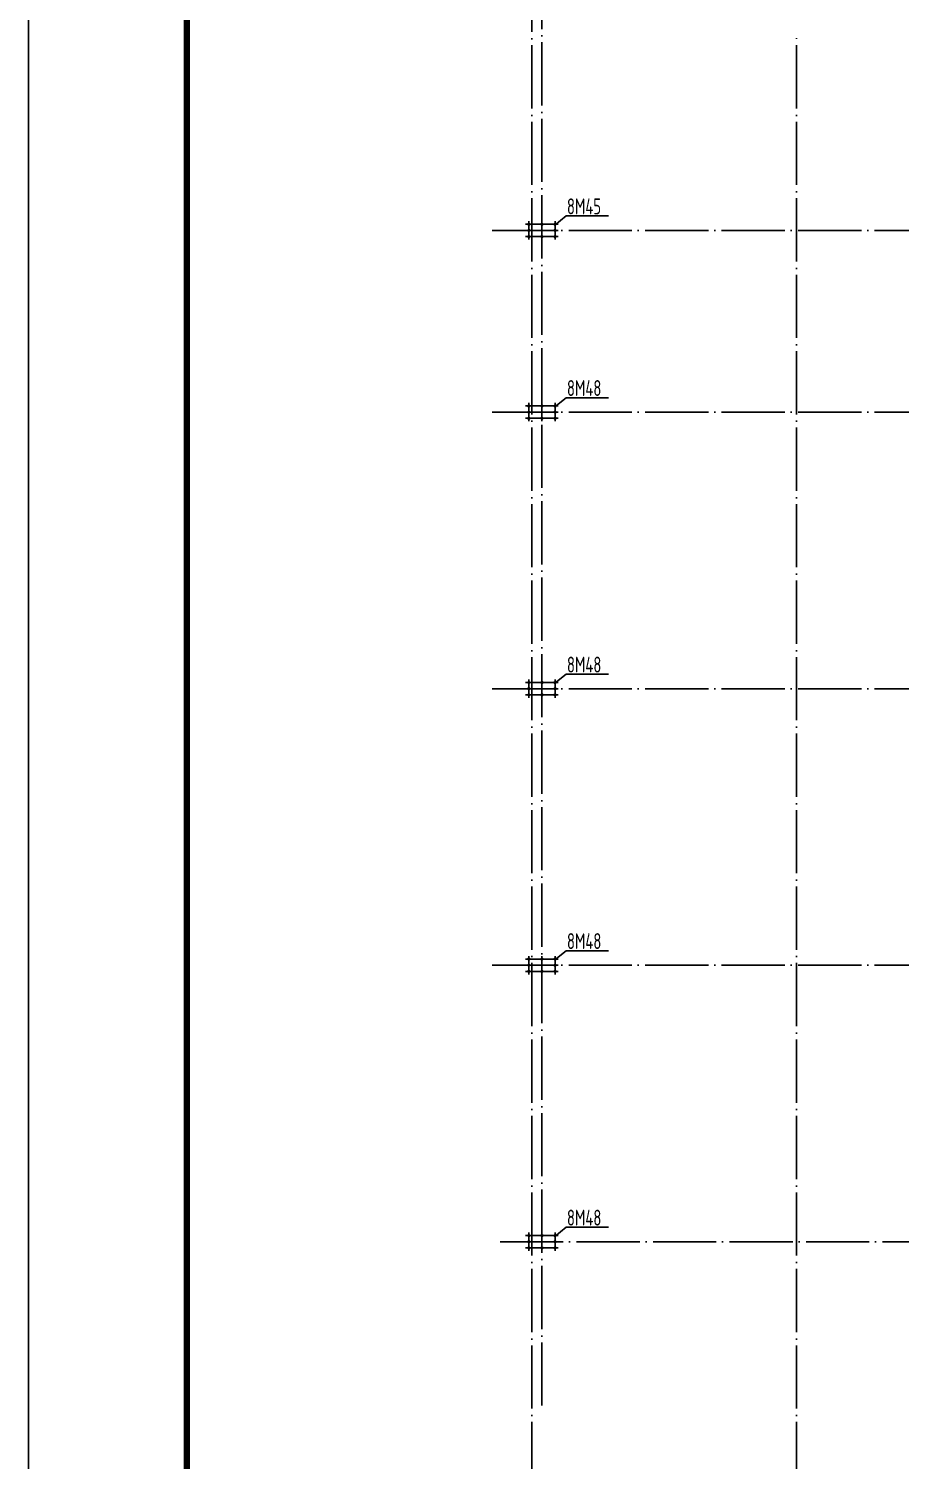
# Model space of a CAD drawing. Extents: x 69728788 to 150676229, y 15322671 to 43663798.
# Drawn here: x 75107584 to 75135164, y 20575995 to 20621299 of the extents above; entities that cross this region are included whole.
import ezdxf

# ---------------------------------------------------------------- set-up
doc = ezdxf.new("R2010")
doc.units = 0
doc.header["$LTSCALE"] = 1000
doc.header["$MEASUREMENT"] = 0
doc.linetypes.add('DOTE', pattern=[2.42, 2, -0.2, 0.02, -0.2])
for name, color, linetype in [('10', 7, 'CONTINUOUS'), ('DOTE', 251, 'DOTE'), ('PUB_TITLE', 4, 'CONTINUOUS'), ('WALL', 4, 'CONTINUOUS'), ('底线', 250, 'CONTINUOUS')]:
    doc.layers.add(name, color=color, linetype=linetype)
doc.styles.add('TSSD_Rein', font='atssdeng.shx', dxfattribs={"width": 0.7, "bigfont": 'atssdchn.shx'})

msp = doc.modelspace()

# ---------------------------------------------------------------- linework, layer by layer
at = {"layer": '10'}
for p, q in [((75123308.1, 20615108.5), (75123404.1, 20615108.5)), ((75123308.1, 20615108.5), (75123404.1, 20615108.5)), ((75123308.1, 20615108.5), (75123404.1, 20615108.5)), ((75123308.1, 20615108.5), (75123404.1, 20615108.5)), ((75123410.5, 20615203.6), (75123410.5, 20615013.4)), ((75123410.5, 20615203.6), (75123410.5, 20615013.4)), ((75123410.5, 20615203.6), (75123410.5, 20615013.4)), ((75123410.5, 20615203.6), (75123410.5, 20615013.4)), ((75123415.5, 20615108.5), (75123511.5, 20615108.5)), ((75123723.1, 20615108.5), (75123819.1, 20615108.5)), ((75123723.1, 20615108.5), (75123819.1, 20615108.5)), ((75123723.1, 20615108.5), (75123819.1, 20615108.5)), ((75123723.1, 20615108.5), (75123819.1, 20615108.5)), ((75123825.5, 20615203.6), (75123825.5, 20615013.4)), ((75123825.5, 20615203.6), (75123825.5, 20615013.4)), ((75123825.5, 20615203.6), (75123825.5, 20615013.4)), ((75123825.5, 20615203.6), (75123825.5, 20615013.4)), ((75123830.5, 20615108.5), (75123926.5, 20615108.5)), ((75124138.1, 20615108.5), (75124234.1, 20615108.5)), ((75124138.1, 20615108.5), (75124234.1, 20615108.5)), ((75124138.1, 20615108.5), (75124234.1, 20615108.5)), ((75124138.1, 20615108.5), (75124234.1, 20615108.5)), ((75124240.5, 20615203.6), (75124240.5, 20615013.4)), ((75124240.5, 20615203.6), (75124240.5, 20615013.4)), ((75124240.5, 20615203.6), (75124240.5, 20615013.4)), ((75124240.5, 20615203.6), (75124240.5, 20615013.4)), ((75124245.5, 20615108.5), (75124341.5, 20615108.5)), ((75123308.1, 20614913.5), (75123404.1, 20614913.5)), ((75123308.1, 20614913.5), (75123404.1, 20614913.5)), ((75123308.1, 20614913.5), (75123404.1, 20614913.5)), ((75123308.1, 20614913.5), (75123404.1, 20614913.5)), ((75123308.1, 20614718.5), (75123404.1, 20614718.5)), ((75123308.1, 20614718.5), (75123404.1, 20614718.5)), ((75123308.1, 20614718.5), (75123404.1, 20614718.5)), ((75123308.1, 20614718.5), (75123404.1, 20614718.5)), ((75123410.5, 20615008.6), (75123410.5, 20614818.4)), ((75123410.5, 20615008.6), (75123410.5, 20614818.4)), ((75123410.5, 20615008.6), (75123410.5, 20614818.4)), ((75123410.5, 20615008.6), (75123410.5, 20614818.4)), ((75123410.5, 20614813.6), (75123410.5, 20614623.4)), ((75123410.5, 20614813.6), (75123410.5, 20614623.4)), ((75123410.5, 20614813.6), (75123410.5, 20614623.4)), ((75123410.5, 20614813.6), (75123410.5, 20614623.4)), ((75123415.5, 20614913.5), (75123511.5, 20614913.5)), ((75123415.5, 20614718.5), (75123511.5, 20614718.5)), ((75123723.1, 20614718.5), (75123819.1, 20614718.5)), ((75123723.1, 20614718.5), (75123819.1, 20614718.5)), ((75123723.1, 20614718.5), (75123819.1, 20614718.5)), ((75123723.1, 20614718.5), (75123819.1, 20614718.5)), ((75123825.5, 20614813.6), (75123825.5, 20614623.4)), ((75123825.5, 20614813.6), (75123825.5, 20614623.4)), ((75123825.5, 20614813.6), (75123825.5, 20614623.4)), ((75123825.5, 20614813.6), (75123825.5, 20614623.4)), ((75123830.5, 20614718.5), (75123926.5, 20614718.5)), ((75124138.1, 20614913.5), (75124234.1, 20614913.5)), ((75124138.1, 20614913.5), (75124234.1, 20614913.5)), ((75124138.1, 20614913.5), (75124234.1, 20614913.5)), ((75124138.1, 20614913.5), (75124234.1, 20614913.5)), ((75124138.1, 20614718.5), (75124234.1, 20614718.5)), ((75124138.1, 20614718.5), (75124234.1, 20614718.5)), ((75124138.1, 20614718.5), (75124234.1, 20614718.5)), ((75124138.1, 20614718.5), (75124234.1, 20614718.5)), ((75124240.5, 20615008.6), (75124240.5, 20614818.4)), ((75124240.5, 20615008.6), (75124240.5, 20614818.4)), ((75124240.5, 20615008.6), (75124240.5, 20614818.4)), ((75124240.5, 20615008.6), (75124240.5, 20614818.4)), ((75124240.5, 20614813.6), (75124240.5, 20614623.4)), ((75124240.5, 20614813.6), (75124240.5, 20614623.4)), ((75124240.5, 20614813.6), (75124240.5, 20614623.4)), ((75124240.5, 20614813.6), (75124240.5, 20614623.4)), ((75124245.5, 20614913.5), (75124341.5, 20614913.5)), ((75124245.5, 20614718.5), (75124341.5, 20614718.5)), ((75123308.1, 20609358.5), (75123404.1, 20609358.5)), ((75123308.1, 20609358.5), (75123404.1, 20609358.5)), ((75123308.1, 20609358.5), (75123404.1, 20609358.5)), ((75123308.1, 20609358.5), (75123404.1, 20609358.5)), ((75123308.1, 20609163.5), (75123404.1, 20609163.5)), ((75123308.1, 20609163.5), (75123404.1, 20609163.5)), ((75123308.1, 20609163.5), (75123404.1, 20609163.5)), ((75123308.1, 20609163.5), (75123404.1, 20609163.5)), ((75123410.5, 20609453.6), (75123410.5, 20609263.4)), ((75123410.5, 20609453.6), (75123410.5, 20609263.4)), ((75123410.5, 20609453.6), (75123410.5, 20609263.4)), ((75123410.5, 20609453.6), (75123410.5, 20609263.4)), ((75123410.5, 20609258.6), (75123410.5, 20609068.4)), ((75123410.5, 20609258.6), (75123410.5, 20609068.4)), ((75123410.5, 20609258.6), (75123410.5, 20609068.4)), ((75123410.5, 20609258.6), (75123410.5, 20609068.4)), ((75123415.5, 20609358.5), (75123511.5, 20609358.5)), ((75123415.5, 20609163.5), (75123511.5, 20609163.5)), ((75123723.1, 20609358.5), (75123819.1, 20609358.5)), ((75123723.1, 20609358.5), (75123819.1, 20609358.5)), ((75123723.1, 20609358.5), (75123819.1, 20609358.5)), ((75123723.1, 20609358.5), (75123819.1, 20609358.5)), ((75123825.5, 20609453.6), (75123825.5, 20609263.4)), ((75123825.5, 20609453.6), (75123825.5, 20609263.4)), ((75123825.5, 20609453.6), (75123825.5, 20609263.4)), ((75123825.5, 20609453.6), (75123825.5, 20609263.4)), ((75123830.5, 20609358.5), (75123926.5, 20609358.5)), ((75124138.1, 20609358.5), (75124234.1, 20609358.5)), ((75124138.1, 20609358.5), (75124234.1, 20609358.5)), ((75124138.1, 20609358.5), (75124234.1, 20609358.5)), ((75124138.1, 20609358.5), (75124234.1, 20609358.5)), ((75124138.1, 20609163.5), (75124234.1, 20609163.5)), ((75124138.1, 20609163.5), (75124234.1, 20609163.5)), ((75124138.1, 20609163.5), (75124234.1, 20609163.5)), ((75124138.1, 20609163.5), (75124234.1, 20609163.5)), ((75124240.5, 20609453.6), (75124240.5, 20609263.4)), ((75124240.5, 20609453.6), (75124240.5, 20609263.4)), ((75124240.5, 20609453.6), (75124240.5, 20609263.4)), ((75124240.5, 20609453.6), (75124240.5, 20609263.4)), ((75124240.5, 20609258.6), (75124240.5, 20609068.4)), ((75124240.5, 20609258.6), (75124240.5, 20609068.4)), ((75124240.5, 20609258.6), (75124240.5, 20609068.4)), ((75124240.5, 20609258.6), (75124240.5, 20609068.4)), ((75124245.5, 20609358.5), (75124341.5, 20609358.5)), ((75124245.5, 20609163.5), (75124341.5, 20609163.5)), ((75123308.1, 20608968.5), (75123404.1, 20608968.5)), ((75123308.1, 20608968.5), (75123404.1, 20608968.5)), ((75123308.1, 20608968.5), (75123404.1, 20608968.5)), ((75123308.1, 20608968.5), (75123404.1, 20608968.5)), ((75123410.5, 20609063.6), (75123410.5, 20608873.4)), ((75123410.5, 20609063.6), (75123410.5, 20608873.4)), ((75123410.5, 20609063.6), (75123410.5, 20608873.4)), ((75123410.5, 20609063.6), (75123410.5, 20608873.4)), ((75123415.5, 20608968.5), (75123511.5, 20608968.5)), ((75123723.1, 20608968.5), (75123819.1, 20608968.5)), ((75123723.1, 20608968.5), (75123819.1, 20608968.5)), ((75123723.1, 20608968.5), (75123819.1, 20608968.5)), ((75123723.1, 20608968.5), (75123819.1, 20608968.5)), ((75123825.5, 20609063.6), (75123825.5, 20608873.4)), ((75123825.5, 20609063.6), (75123825.5, 20608873.4)), ((75123825.5, 20609063.6), (75123825.5, 20608873.4)), ((75123825.5, 20609063.6), (75123825.5, 20608873.4)), ((75123830.5, 20608968.5), (75123926.5, 20608968.5)), ((75124138.1, 20608968.5), (75124234.1, 20608968.5)), ((75124138.1, 20608968.5), (75124234.1, 20608968.5)), ((75124138.1, 20608968.5), (75124234.1, 20608968.5)), ((75124138.1, 20608968.5), (75124234.1, 20608968.5)), ((75124240.5, 20609063.6), (75124240.5, 20608873.4)), ((75124240.5, 20609063.6), (75124240.5, 20608873.4)), ((75124240.5, 20609063.6), (75124240.5, 20608873.4)), ((75124240.5, 20609063.6), (75124240.5, 20608873.4)), ((75124245.5, 20608968.5), (75124341.5, 20608968.5)), ((75123308.1, 20600608.5), (75123404.1, 20600608.5)), ((75123308.1, 20600608.5), (75123404.1, 20600608.5)), ((75123308.1, 20600608.5), (75123404.1, 20600608.5)), ((75123308.1, 20600608.5), (75123404.1, 20600608.5)), ((75123410.5, 20600703.6), (75123410.5, 20600513.4)), ((75123410.5, 20600703.6), (75123410.5, 20600513.4)), ((75123410.5, 20600703.6), (75123410.5, 20600513.4)), ((75123410.5, 20600703.6), (75123410.5, 20600513.4)), ((75123415.5, 20600608.5), (75123511.5, 20600608.5)), ((75123723.1, 20600608.5), (75123819.1, 20600608.5)), ((75123723.1, 20600608.5), (75123819.1, 20600608.5)), ((75123723.1, 20600608.5), (75123819.1, 20600608.5)), ((75123723.1, 20600608.5), (75123819.1, 20600608.5)), ((75123825.5, 20600703.6), (75123825.5, 20600513.4)), ((75123825.5, 20600703.6), (75123825.5, 20600513.4)), ((75123825.5, 20600703.6), (75123825.5, 20600513.4)), ((75123825.5, 20600703.6), (75123825.5, 20600513.4)), ((75123830.5, 20600608.5), (75123926.5, 20600608.5)), ((75124138.1, 20600608.5), (75124234.1, 20600608.5)), ((75124138.1, 20600608.5), (75124234.1, 20600608.5)), ((75124138.1, 20600608.5), (75124234.1, 20600608.5)), ((75124138.1, 20600608.5), (75124234.1, 20600608.5)), ((75124240.5, 20600703.6), (75124240.5, 20600513.4)), ((75124240.5, 20600703.6), (75124240.5, 20600513.4)), ((75124240.5, 20600703.6), (75124240.5, 20600513.4)), ((75124240.5, 20600703.6), (75124240.5, 20600513.4)), ((75124245.5, 20600608.5), (75124341.5, 20600608.5)), ((75123308.1, 20600413.5), (75123404.1, 20600413.5)), ((75123308.1, 20600413.5), (75123404.1, 20600413.5)), ((75123308.1, 20600413.5), (75123404.1, 20600413.5)), ((75123308.1, 20600413.5), (75123404.1, 20600413.5)), ((75123308.1, 20600218.5), (75123404.1, 20600218.5)), ((75123308.1, 20600218.5), (75123404.1, 20600218.5)), ((75123308.1, 20600218.5), (75123404.1, 20600218.5)), ((75123308.1, 20600218.5), (75123404.1, 20600218.5)), ((75123410.5, 20600508.6), (75123410.5, 20600318.4)), ((75123410.5, 20600508.6), (75123410.5, 20600318.4)), ((75123410.5, 20600508.6), (75123410.5, 20600318.4)), ((75123410.5, 20600508.6), (75123410.5, 20600318.4)), ((75123410.5, 20600313.6), (75123410.5, 20600123.4)), ((75123410.5, 20600313.6), (75123410.5, 20600123.4)), ((75123410.5, 20600313.6), (75123410.5, 20600123.4)), ((75123410.5, 20600313.6), (75123410.5, 20600123.4)), ((75123415.5, 20600413.5), (75123511.5, 20600413.5)), ((75123415.5, 20600218.5), (75123511.5, 20600218.5)), ((75123723.1, 20600218.5), (75123819.1, 20600218.5)), ((75123723.1, 20600218.5), (75123819.1, 20600218.5)), ((75123723.1, 20600218.5), (75123819.1, 20600218.5)), ((75123723.1, 20600218.5), (75123819.1, 20600218.5)), ((75123825.5, 20600313.6), (75123825.5, 20600123.4)), ((75123825.5, 20600313.6), (75123825.5, 20600123.4)), ((75123825.5, 20600313.6), (75123825.5, 20600123.4)), ((75123825.5, 20600313.6), (75123825.5, 20600123.4)), ((75123830.5, 20600218.5), (75123926.5, 20600218.5)), ((75124138.1, 20600413.5), (75124234.1, 20600413.5)), ((75124138.1, 20600413.5), (75124234.1, 20600413.5)), ((75124138.1, 20600413.5), (75124234.1, 20600413.5)), ((75124138.1, 20600413.5), (75124234.1, 20600413.5)), ((75124138.1, 20600218.5), (75124234.1, 20600218.5)), ((75124138.1, 20600218.5), (75124234.1, 20600218.5)), ((75124138.1, 20600218.5), (75124234.1, 20600218.5)), ((75124138.1, 20600218.5), (75124234.1, 20600218.5)), ((75124240.5, 20600508.6), (75124240.5, 20600318.4)), ((75124240.5, 20600508.6), (75124240.5, 20600318.4)), ((75124240.5, 20600508.6), (75124240.5, 20600318.4)), ((75124240.5, 20600508.6), (75124240.5, 20600318.4)), ((75124240.5, 20600313.6), (75124240.5, 20600123.4)), ((75124240.5, 20600313.6), (75124240.5, 20600123.4)), ((75124240.5, 20600313.6), (75124240.5, 20600123.4)), ((75124240.5, 20600313.6), (75124240.5, 20600123.4)), ((75124245.5, 20600413.5), (75124341.5, 20600413.5)), ((75124245.5, 20600218.5), (75124341.5, 20600218.5)), ((75123410.5, 20591953.6), (75123410.5, 20591763.4)), ((75123410.5, 20591953.6), (75123410.5, 20591763.4)), ((75123410.5, 20591953.6), (75123410.5, 20591763.4)), ((75123410.5, 20591953.6), (75123410.5, 20591763.4)), ((75123825.5, 20591953.6), (75123825.5, 20591763.4)), ((75123825.5, 20591953.6), (75123825.5, 20591763.4)), ((75123825.5, 20591953.6), (75123825.5, 20591763.4)), ((75123825.5, 20591953.6), (75123825.5, 20591763.4)), ((75124240.5, 20591953.6), (75124240.5, 20591763.4)), ((75124240.5, 20591953.6), (75124240.5, 20591763.4)), ((75124240.5, 20591953.6), (75124240.5, 20591763.4)), ((75124240.5, 20591953.6), (75124240.5, 20591763.4)), ((75123308.1, 20591858.5), (75123404.1, 20591858.5)), ((75123308.1, 20591858.5), (75123404.1, 20591858.5)), ((75123308.1, 20591858.5), (75123404.1, 20591858.5)), ((75123308.1, 20591858.5), (75123404.1, 20591858.5)), ((75123308.1, 20591663.5), (75123404.1, 20591663.5)), ((75123308.1, 20591663.5), (75123404.1, 20591663.5)), ((75123308.1, 20591663.5), (75123404.1, 20591663.5)), ((75123308.1, 20591663.5), (75123404.1, 20591663.5)), ((75123410.5, 20591758.6), (75123410.5, 20591568.4)), ((75123410.5, 20591758.6), (75123410.5, 20591568.4)), ((75123410.5, 20591758.6), (75123410.5, 20591568.4)), ((75123410.5, 20591758.6), (75123410.5, 20591568.4)), ((75123410.5, 20591563.6), (75123410.5, 20591373.4)), ((75123410.5, 20591563.6), (75123410.5, 20591373.4)), ((75123410.5, 20591563.6), (75123410.5, 20591373.4)), ((75123410.5, 20591563.6), (75123410.5, 20591373.4)), ((75123415.5, 20591858.5), (75123511.5, 20591858.5)), ((75123415.5, 20591663.5), (75123511.5, 20591663.5)), ((75123723.1, 20591858.5), (75123819.1, 20591858.5)), ((75123723.1, 20591858.5), (75123819.1, 20591858.5)), ((75123723.1, 20591858.5), (75123819.1, 20591858.5)), ((75123723.1, 20591858.5), (75123819.1, 20591858.5)), ((75123825.5, 20591563.6), (75123825.5, 20591373.4)), ((75123825.5, 20591563.6), (75123825.5, 20591373.4)), ((75123825.5, 20591563.6), (75123825.5, 20591373.4)), ((75123825.5, 20591563.6), (75123825.5, 20591373.4)), ((75123830.5, 20591858.5), (75123926.5, 20591858.5)), ((75124138.1, 20591858.5), (75124234.1, 20591858.5)), ((75124138.1, 20591858.5), (75124234.1, 20591858.5)), ((75124138.1, 20591858.5), (75124234.1, 20591858.5)), ((75124138.1, 20591858.5), (75124234.1, 20591858.5)), ((75124138.1, 20591663.5), (75124234.1, 20591663.5)), ((75124138.1, 20591663.5), (75124234.1, 20591663.5)), ((75124138.1, 20591663.5), (75124234.1, 20591663.5)), ((75124138.1, 20591663.5), (75124234.1, 20591663.5)), ((75124240.5, 20591758.6), (75124240.5, 20591568.4)), ((75124240.5, 20591758.6), (75124240.5, 20591568.4)), ((75124240.5, 20591758.6), (75124240.5, 20591568.4)), ((75124240.5, 20591758.6), (75124240.5, 20591568.4)), ((75124240.5, 20591563.6), (75124240.5, 20591373.4)), ((75124240.5, 20591563.6), (75124240.5, 20591373.4)), ((75124240.5, 20591563.6), (75124240.5, 20591373.4)), ((75124240.5, 20591563.6), (75124240.5, 20591373.4)), ((75124245.5, 20591858.5), (75124341.5, 20591858.5)), ((75124245.5, 20591663.5), (75124341.5, 20591663.5)), ((75123308.1, 20591468.5), (75123404.1, 20591468.5)), ((75123308.1, 20591468.5), (75123404.1, 20591468.5)), ((75123308.1, 20591468.5), (75123404.1, 20591468.5)), ((75123308.1, 20591468.5), (75123404.1, 20591468.5)), ((75123415.5, 20591468.5), (75123511.5, 20591468.5)), ((75123723.1, 20591468.5), (75123819.1, 20591468.5)), ((75123723.1, 20591468.5), (75123819.1, 20591468.5)), ((75123723.1, 20591468.5), (75123819.1, 20591468.5)), ((75123723.1, 20591468.5), (75123819.1, 20591468.5)), ((75123830.5, 20591468.5), (75123926.5, 20591468.5)), ((75124138.1, 20591468.5), (75124234.1, 20591468.5)), ((75124138.1, 20591468.5), (75124234.1, 20591468.5)), ((75124138.1, 20591468.5), (75124234.1, 20591468.5)), ((75124138.1, 20591468.5), (75124234.1, 20591468.5)), ((75124245.5, 20591468.5), (75124341.5, 20591468.5)), ((75123308.1, 20583108.5), (75123404.1, 20583108.5)), ((75123308.1, 20583108.5), (75123404.1, 20583108.5)), ((75123308.1, 20583108.5), (75123404.1, 20583108.5)), ((75123308.1, 20583108.5), (75123404.1, 20583108.5)), ((75123308.1, 20582913.5), (75123404.1, 20582913.5)), ((75123308.1, 20582913.5), (75123404.1, 20582913.5)), ((75123308.1, 20582913.5), (75123404.1, 20582913.5)), ((75123308.1, 20582913.5), (75123404.1, 20582913.5)), ((75123410.5, 20583203.6), (75123410.5, 20583013.4)), ((75123410.5, 20583203.6), (75123410.5, 20583013.4)), ((75123410.5, 20583203.6), (75123410.5, 20583013.4)), ((75123410.5, 20583203.6), (75123410.5, 20583013.4)), ((75123410.5, 20583008.6), (75123410.5, 20582818.4)), ((75123410.5, 20583008.6), (75123410.5, 20582818.4)), ((75123410.5, 20583008.6), (75123410.5, 20582818.4)), ((75123410.5, 20583008.6), (75123410.5, 20582818.4)), ((75123415.5, 20583108.5), (75123511.5, 20583108.5)), ((75123415.5, 20582913.5), (75123511.5, 20582913.5)), ((75123723.1, 20583108.5), (75123819.1, 20583108.5)), ((75123723.1, 20583108.5), (75123819.1, 20583108.5)), ((75123723.1, 20583108.5), (75123819.1, 20583108.5)), ((75123723.1, 20583108.5), (75123819.1, 20583108.5)), ((75123825.5, 20583203.6), (75123825.5, 20583013.4)), ((75123825.5, 20583203.6), (75123825.5, 20583013.4)), ((75123825.5, 20583203.6), (75123825.5, 20583013.4)), ((75123825.5, 20583203.6), (75123825.5, 20583013.4)), ((75123830.5, 20583108.5), (75123926.5, 20583108.5)), ((75124138.1, 20583108.5), (75124234.1, 20583108.5)), ((75124138.1, 20583108.5), (75124234.1, 20583108.5)), ((75124138.1, 20583108.5), (75124234.1, 20583108.5)), ((75124138.1, 20583108.5), (75124234.1, 20583108.5)), ((75124138.1, 20582913.5), (75124234.1, 20582913.5)), ((75124138.1, 20582913.5), (75124234.1, 20582913.5)), ((75124138.1, 20582913.5), (75124234.1, 20582913.5)), ((75124138.1, 20582913.5), (75124234.1, 20582913.5)), ((75124240.5, 20583203.6), (75124240.5, 20583013.4)), ((75124240.5, 20583203.6), (75124240.5, 20583013.4)), ((75124240.5, 20583203.6), (75124240.5, 20583013.4)), ((75124240.5, 20583203.6), (75124240.5, 20583013.4)), ((75124240.5, 20583008.6), (75124240.5, 20582818.4)), ((75124240.5, 20583008.6), (75124240.5, 20582818.4)), ((75124240.5, 20583008.6), (75124240.5, 20582818.4)), ((75124240.5, 20583008.6), (75124240.5, 20582818.4)), ((75124245.5, 20583108.5), (75124341.5, 20583108.5)), ((75124245.5, 20582913.5), (75124341.5, 20582913.5)), ((75123308.1, 20582718.5), (75123404.1, 20582718.5)), ((75123308.1, 20582718.5), (75123404.1, 20582718.5)), ((75123308.1, 20582718.5), (75123404.1, 20582718.5)), ((75123308.1, 20582718.5), (75123404.1, 20582718.5)), ((75123410.5, 20582813.6), (75123410.5, 20582623.4)), ((75123410.5, 20582813.6), (75123410.5, 20582623.4)), ((75123410.5, 20582813.6), (75123410.5, 20582623.4)), ((75123410.5, 20582813.6), (75123410.5, 20582623.4)), ((75123415.5, 20582718.5), (75123511.5, 20582718.5)), ((75123723.1, 20582718.5), (75123819.1, 20582718.5)), ((75123723.1, 20582718.5), (75123819.1, 20582718.5)), ((75123723.1, 20582718.5), (75123819.1, 20582718.5)), ((75123723.1, 20582718.5), (75123819.1, 20582718.5)), ((75123825.5, 20582813.6), (75123825.5, 20582623.4)), ((75123825.5, 20582813.6), (75123825.5, 20582623.4)), ((75123825.5, 20582813.6), (75123825.5, 20582623.4)), ((75123825.5, 20582813.6), (75123825.5, 20582623.4)), ((75123830.5, 20582718.5), (75123926.5, 20582718.5)), ((75124138.1, 20582718.5), (75124234.1, 20582718.5)), ((75124138.1, 20582718.5), (75124234.1, 20582718.5)), ((75124138.1, 20582718.5), (75124234.1, 20582718.5)), ((75124138.1, 20582718.5), (75124234.1, 20582718.5)), ((75124240.5, 20582813.6), (75124240.5, 20582623.4)), ((75124240.5, 20582813.6), (75124240.5, 20582623.4)), ((75124240.5, 20582813.6), (75124240.5, 20582623.4)), ((75124240.5, 20582813.6), (75124240.5, 20582623.4)), ((75124245.5, 20582718.5), (75124341.5, 20582718.5))]:
    msp.add_line(p, q, dxfattribs=at)
at = {"layer": '10', "const_width": 51.2}
for points in [[(75123410.5, 20615082.9, 1), (75123410.5, 20615134.1, 1), (75123410.5, 20615082.9)], [(75123410.5, 20615082.9, 1), (75123410.5, 20615134.1, 1), (75123410.5, 20615082.9)], [(75123410.5, 20615082.9, 1), (75123410.5, 20615134.1, 1), (75123410.5, 20615082.9)], [(75123410.5, 20615082.9, 1), (75123410.5, 20615134.1, 1), (75123410.5, 20615082.9)], [(75123825.5, 20615082.9, 1), (75123825.5, 20615134.1, 1), (75123825.5, 20615082.9)], [(75123825.5, 20615082.9, 1), (75123825.5, 20615134.1, 1), (75123825.5, 20615082.9)], [(75123825.5, 20615082.9, 1), (75123825.5, 20615134.1, 1), (75123825.5, 20615082.9)], [(75123825.5, 20615082.9, 1), (75123825.5, 20615134.1, 1), (75123825.5, 20615082.9)], [(75124240.5, 20615082.9, 1), (75124240.5, 20615134.1, 1), (75124240.5, 20615082.9)], [(75124240.5, 20615082.9, 1), (75124240.5, 20615134.1, 1), (75124240.5, 20615082.9)], [(75124240.5, 20615082.9, 1), (75124240.5, 20615134.1, 1), (75124240.5, 20615082.9)], [(75124240.5, 20615082.9, 1), (75124240.5, 20615134.1, 1), (75124240.5, 20615082.9)], [(75123410.5, 20614887.9, 1), (75123410.5, 20614939.1, 1), (75123410.5, 20614887.9)], [(75123410.5, 20614887.9, 1), (75123410.5, 20614939.1, 1), (75123410.5, 20614887.9)], [(75123410.5, 20614887.9, 1), (75123410.5, 20614939.1, 1), (75123410.5, 20614887.9)], [(75123410.5, 20614887.9, 1), (75123410.5, 20614939.1, 1), (75123410.5, 20614887.9)], [(75123410.5, 20614692.9, 1), (75123410.5, 20614744.1, 1), (75123410.5, 20614692.9)], [(75123410.5, 20614692.9, 1), (75123410.5, 20614744.1, 1), (75123410.5, 20614692.9)], [(75123410.5, 20614692.9, 1), (75123410.5, 20614744.1, 1), (75123410.5, 20614692.9)], [(75123410.5, 20614692.9, 1), (75123410.5, 20614744.1, 1), (75123410.5, 20614692.9)], [(75123825.5, 20614692.9, 1), (75123825.5, 20614744.1, 1), (75123825.5, 20614692.9)], [(75123825.5, 20614692.9, 1), (75123825.5, 20614744.1, 1), (75123825.5, 20614692.9)], [(75123825.5, 20614692.9, 1), (75123825.5, 20614744.1, 1), (75123825.5, 20614692.9)], [(75123825.5, 20614692.9, 1), (75123825.5, 20614744.1, 1), (75123825.5, 20614692.9)], [(75124240.5, 20614887.9, 1), (75124240.5, 20614939.1, 1), (75124240.5, 20614887.9)], [(75124240.5, 20614887.9, 1), (75124240.5, 20614939.1, 1), (75124240.5, 20614887.9)], [(75124240.5, 20614887.9, 1), (75124240.5, 20614939.1, 1), (75124240.5, 20614887.9)], [(75124240.5, 20614887.9, 1), (75124240.5, 20614939.1, 1), (75124240.5, 20614887.9)], [(75124240.5, 20614692.9, 1), (75124240.5, 20614744.1, 1), (75124240.5, 20614692.9)], [(75124240.5, 20614692.9, 1), (75124240.5, 20614744.1, 1), (75124240.5, 20614692.9)], [(75124240.5, 20614692.9, 1), (75124240.5, 20614744.1, 1), (75124240.5, 20614692.9)], [(75124240.5, 20614692.9, 1), (75124240.5, 20614744.1, 1), (75124240.5, 20614692.9)], [(75123410.5, 20609332.9, 1), (75123410.5, 20609384.1, 1), (75123410.5, 20609332.9)], [(75123410.5, 20609332.9, 1), (75123410.5, 20609384.1, 1), (75123410.5, 20609332.9)], [(75123410.5, 20609332.9, 1), (75123410.5, 20609384.1, 1), (75123410.5, 20609332.9)], [(75123410.5, 20609332.9, 1), (75123410.5, 20609384.1, 1), (75123410.5, 20609332.9)], [(75123410.5, 20609137.9, 1), (75123410.5, 20609189.1, 1), (75123410.5, 20609137.9)], [(75123410.5, 20609137.9, 1), (75123410.5, 20609189.1, 1), (75123410.5, 20609137.9)], [(75123410.5, 20609137.9, 1), (75123410.5, 20609189.1, 1), (75123410.5, 20609137.9)], [(75123410.5, 20609137.9, 1), (75123410.5, 20609189.1, 1), (75123410.5, 20609137.9)], [(75123825.5, 20609332.9, 1), (75123825.5, 20609384.1, 1), (75123825.5, 20609332.9)], [(75123825.5, 20609332.9, 1), (75123825.5, 20609384.1, 1), (75123825.5, 20609332.9)], [(75123825.5, 20609332.9, 1), (75123825.5, 20609384.1, 1), (75123825.5, 20609332.9)], [(75123825.5, 20609332.9, 1), (75123825.5, 20609384.1, 1), (75123825.5, 20609332.9)], [(75124240.5, 20609332.9, 1), (75124240.5, 20609384.1, 1), (75124240.5, 20609332.9)], [(75124240.5, 20609332.9, 1), (75124240.5, 20609384.1, 1), (75124240.5, 20609332.9)], [(75124240.5, 20609332.9, 1), (75124240.5, 20609384.1, 1), (75124240.5, 20609332.9)], [(75124240.5, 20609332.9, 1), (75124240.5, 20609384.1, 1), (75124240.5, 20609332.9)], [(75124240.5, 20609137.9, 1), (75124240.5, 20609189.1, 1), (75124240.5, 20609137.9)], [(75124240.5, 20609137.9, 1), (75124240.5, 20609189.1, 1), (75124240.5, 20609137.9)], [(75124240.5, 20609137.9, 1), (75124240.5, 20609189.1, 1), (75124240.5, 20609137.9)], [(75124240.5, 20609137.9, 1), (75124240.5, 20609189.1, 1), (75124240.5, 20609137.9)], [(75123410.5, 20608942.9, 1), (75123410.5, 20608994.1, 1), (75123410.5, 20608942.9)], [(75123410.5, 20608942.9, 1), (75123410.5, 20608994.1, 1), (75123410.5, 20608942.9)], [(75123410.5, 20608942.9, 1), (75123410.5, 20608994.1, 1), (75123410.5, 20608942.9)], [(75123410.5, 20608942.9, 1), (75123410.5, 20608994.1, 1), (75123410.5, 20608942.9)], [(75123825.5, 20608942.9, 1), (75123825.5, 20608994.1, 1), (75123825.5, 20608942.9)], [(75123825.5, 20608942.9, 1), (75123825.5, 20608994.1, 1), (75123825.5, 20608942.9)], [(75123825.5, 20608942.9, 1), (75123825.5, 20608994.1, 1), (75123825.5, 20608942.9)], [(75123825.5, 20608942.9, 1), (75123825.5, 20608994.1, 1), (75123825.5, 20608942.9)], [(75124240.5, 20608942.9, 1), (75124240.5, 20608994.1, 1), (75124240.5, 20608942.9)], [(75124240.5, 20608942.9, 1), (75124240.5, 20608994.1, 1), (75124240.5, 20608942.9)], [(75124240.5, 20608942.9, 1), (75124240.5, 20608994.1, 1), (75124240.5, 20608942.9)], [(75124240.5, 20608942.9, 1), (75124240.5, 20608994.1, 1), (75124240.5, 20608942.9)], [(75123410.5, 20600582.9, 1), (75123410.5, 20600634.1, 1), (75123410.5, 20600582.9)], [(75123410.5, 20600582.9, 1), (75123410.5, 20600634.1, 1), (75123410.5, 20600582.9)], [(75123410.5, 20600582.9, 1), (75123410.5, 20600634.1, 1), (75123410.5, 20600582.9)], [(75123410.5, 20600582.9, 1), (75123410.5, 20600634.1, 1), (75123410.5, 20600582.9)], [(75123825.5, 20600582.9, 1), (75123825.5, 20600634.1, 1), (75123825.5, 20600582.9)], [(75123825.5, 20600582.9, 1), (75123825.5, 20600634.1, 1), (75123825.5, 20600582.9)], [(75123825.5, 20600582.9, 1), (75123825.5, 20600634.1, 1), (75123825.5, 20600582.9)], [(75123825.5, 20600582.9, 1), (75123825.5, 20600634.1, 1), (75123825.5, 20600582.9)], [(75124240.5, 20600582.9, 1), (75124240.5, 20600634.1, 1), (75124240.5, 20600582.9)], [(75124240.5, 20600582.9, 1), (75124240.5, 20600634.1, 1), (75124240.5, 20600582.9)], [(75124240.5, 20600582.9, 1), (75124240.5, 20600634.1, 1), (75124240.5, 20600582.9)], [(75124240.5, 20600582.9, 1), (75124240.5, 20600634.1, 1), (75124240.5, 20600582.9)], [(75123410.5, 20600387.9, 1), (75123410.5, 20600439.1, 1), (75123410.5, 20600387.9)], [(75123410.5, 20600387.9, 1), (75123410.5, 20600439.1, 1), (75123410.5, 20600387.9)], [(75123410.5, 20600387.9, 1), (75123410.5, 20600439.1, 1), (75123410.5, 20600387.9)], [(75123410.5, 20600387.9, 1), (75123410.5, 20600439.1, 1), (75123410.5, 20600387.9)], [(75123410.5, 20600192.9, 1), (75123410.5, 20600244.1, 1), (75123410.5, 20600192.9)], [(75123410.5, 20600192.9, 1), (75123410.5, 20600244.1, 1), (75123410.5, 20600192.9)], [(75123410.5, 20600192.9, 1), (75123410.5, 20600244.1, 1), (75123410.5, 20600192.9)], [(75123410.5, 20600192.9, 1), (75123410.5, 20600244.1, 1), (75123410.5, 20600192.9)], [(75123825.5, 20600192.9, 1), (75123825.5, 20600244.1, 1), (75123825.5, 20600192.9)], [(75123825.5, 20600192.9, 1), (75123825.5, 20600244.1, 1), (75123825.5, 20600192.9)], [(75123825.5, 20600192.9, 1), (75123825.5, 20600244.1, 1), (75123825.5, 20600192.9)], [(75123825.5, 20600192.9, 1), (75123825.5, 20600244.1, 1), (75123825.5, 20600192.9)], [(75124240.5, 20600387.9, 1), (75124240.5, 20600439.1, 1), (75124240.5, 20600387.9)], [(75124240.5, 20600387.9, 1), (75124240.5, 20600439.1, 1), (75124240.5, 20600387.9)], [(75124240.5, 20600387.9, 1), (75124240.5, 20600439.1, 1), (75124240.5, 20600387.9)], [(75124240.5, 20600387.9, 1), (75124240.5, 20600439.1, 1), (75124240.5, 20600387.9)], [(75124240.5, 20600192.9, 1), (75124240.5, 20600244.1, 1), (75124240.5, 20600192.9)], [(75124240.5, 20600192.9, 1), (75124240.5, 20600244.1, 1), (75124240.5, 20600192.9)], [(75124240.5, 20600192.9, 1), (75124240.5, 20600244.1, 1), (75124240.5, 20600192.9)], [(75124240.5, 20600192.9, 1), (75124240.5, 20600244.1, 1), (75124240.5, 20600192.9)], [(75123410.5, 20591832.9, 1), (75123410.5, 20591884.1, 1), (75123410.5, 20591832.9)], [(75123410.5, 20591832.9, 1), (75123410.5, 20591884.1, 1), (75123410.5, 20591832.9)], [(75123410.5, 20591832.9, 1), (75123410.5, 20591884.1, 1), (75123410.5, 20591832.9)], [(75123410.5, 20591832.9, 1), (75123410.5, 20591884.1, 1), (75123410.5, 20591832.9)], [(75123410.5, 20591637.9, 1), (75123410.5, 20591689.1, 1), (75123410.5, 20591637.9)], [(75123410.5, 20591637.9, 1), (75123410.5, 20591689.1, 1), (75123410.5, 20591637.9)], [(75123410.5, 20591637.9, 1), (75123410.5, 20591689.1, 1), (75123410.5, 20591637.9)], [(75123410.5, 20591637.9, 1), (75123410.5, 20591689.1, 1), (75123410.5, 20591637.9)], [(75123410.5, 20591442.9, 1), (75123410.5, 20591494.1, 1), (75123410.5, 20591442.9)], [(75123410.5, 20591442.9, 1), (75123410.5, 20591494.1, 1), (75123410.5, 20591442.9)], [(75123410.5, 20591442.9, 1), (75123410.5, 20591494.1, 1), (75123410.5, 20591442.9)], [(75123410.5, 20591442.9, 1), (75123410.5, 20591494.1, 1), (75123410.5, 20591442.9)], [(75123825.5, 20591832.9, 1), (75123825.5, 20591884.1, 1), (75123825.5, 20591832.9)], [(75123825.5, 20591832.9, 1), (75123825.5, 20591884.1, 1), (75123825.5, 20591832.9)], [(75123825.5, 20591832.9, 1), (75123825.5, 20591884.1, 1), (75123825.5, 20591832.9)], [(75123825.5, 20591832.9, 1), (75123825.5, 20591884.1, 1), (75123825.5, 20591832.9)], [(75123825.5, 20591442.9, 1), (75123825.5, 20591494.1, 1), (75123825.5, 20591442.9)], [(75123825.5, 20591442.9, 1), (75123825.5, 20591494.1, 1), (75123825.5, 20591442.9)], [(75123825.5, 20591442.9, 1), (75123825.5, 20591494.1, 1), (75123825.5, 20591442.9)], [(75123825.5, 20591442.9, 1), (75123825.5, 20591494.1, 1), (75123825.5, 20591442.9)], [(75124240.5, 20591832.9, 1), (75124240.5, 20591884.1, 1), (75124240.5, 20591832.9)], [(75124240.5, 20591832.9, 1), (75124240.5, 20591884.1, 1), (75124240.5, 20591832.9)], [(75124240.5, 20591832.9, 1), (75124240.5, 20591884.1, 1), (75124240.5, 20591832.9)], [(75124240.5, 20591832.9, 1), (75124240.5, 20591884.1, 1), (75124240.5, 20591832.9)], [(75124240.5, 20591637.9, 1), (75124240.5, 20591689.1, 1), (75124240.5, 20591637.9)], [(75124240.5, 20591637.9, 1), (75124240.5, 20591689.1, 1), (75124240.5, 20591637.9)], [(75124240.5, 20591637.9, 1), (75124240.5, 20591689.1, 1), (75124240.5, 20591637.9)], [(75124240.5, 20591637.9, 1), (75124240.5, 20591689.1, 1), (75124240.5, 20591637.9)], [(75124240.5, 20591442.9, 1), (75124240.5, 20591494.1, 1), (75124240.5, 20591442.9)], [(75124240.5, 20591442.9, 1), (75124240.5, 20591494.1, 1), (75124240.5, 20591442.9)], [(75124240.5, 20591442.9, 1), (75124240.5, 20591494.1, 1), (75124240.5, 20591442.9)], [(75124240.5, 20591442.9, 1), (75124240.5, 20591494.1, 1), (75124240.5, 20591442.9)], [(75123410.5, 20583082.9, 1), (75123410.5, 20583134.1, 1), (75123410.5, 20583082.9)], [(75123410.5, 20583082.9, 1), (75123410.5, 20583134.1, 1), (75123410.5, 20583082.9)], [(75123410.5, 20583082.9, 1), (75123410.5, 20583134.1, 1), (75123410.5, 20583082.9)], [(75123410.5, 20583082.9, 1), (75123410.5, 20583134.1, 1), (75123410.5, 20583082.9)], [(75123410.5, 20582887.9, 1), (75123410.5, 20582939.1, 1), (75123410.5, 20582887.9)], [(75123410.5, 20582887.9, 1), (75123410.5, 20582939.1, 1), (75123410.5, 20582887.9)], [(75123410.5, 20582887.9, 1), (75123410.5, 20582939.1, 1), (75123410.5, 20582887.9)], [(75123410.5, 20582887.9, 1), (75123410.5, 20582939.1, 1), (75123410.5, 20582887.9)], [(75123825.5, 20583082.9, 1), (75123825.5, 20583134.1, 1), (75123825.5, 20583082.9)], [(75123825.5, 20583082.9, 1), (75123825.5, 20583134.1, 1), (75123825.5, 20583082.9)], [(75123825.5, 20583082.9, 1), (75123825.5, 20583134.1, 1), (75123825.5, 20583082.9)], [(75123825.5, 20583082.9, 1), (75123825.5, 20583134.1, 1), (75123825.5, 20583082.9)], [(75124240.5, 20583082.9, 1), (75124240.5, 20583134.1, 1), (75124240.5, 20583082.9)], [(75124240.5, 20583082.9, 1), (75124240.5, 20583134.1, 1), (75124240.5, 20583082.9)], [(75124240.5, 20583082.9, 1), (75124240.5, 20583134.1, 1), (75124240.5, 20583082.9)], [(75124240.5, 20583082.9, 1), (75124240.5, 20583134.1, 1), (75124240.5, 20583082.9)], [(75124240.5, 20582887.9, 1), (75124240.5, 20582939.1, 1), (75124240.5, 20582887.9)], [(75124240.5, 20582887.9, 1), (75124240.5, 20582939.1, 1), (75124240.5, 20582887.9)], [(75124240.5, 20582887.9, 1), (75124240.5, 20582939.1, 1), (75124240.5, 20582887.9)], [(75124240.5, 20582887.9, 1), (75124240.5, 20582939.1, 1), (75124240.5, 20582887.9)], [(75123410.5, 20582692.9, 1), (75123410.5, 20582744.1, 1), (75123410.5, 20582692.9)], [(75123410.5, 20582692.9, 1), (75123410.5, 20582744.1, 1), (75123410.5, 20582692.9)], [(75123410.5, 20582692.9, 1), (75123410.5, 20582744.1, 1), (75123410.5, 20582692.9)], [(75123410.5, 20582692.9, 1), (75123410.5, 20582744.1, 1), (75123410.5, 20582692.9)], [(75123825.5, 20582692.9, 1), (75123825.5, 20582744.1, 1), (75123825.5, 20582692.9)], [(75123825.5, 20582692.9, 1), (75123825.5, 20582744.1, 1), (75123825.5, 20582692.9)], [(75123825.5, 20582692.9, 1), (75123825.5, 20582744.1, 1), (75123825.5, 20582692.9)], [(75123825.5, 20582692.9, 1), (75123825.5, 20582744.1, 1), (75123825.5, 20582692.9)], [(75124240.5, 20582692.9, 1), (75124240.5, 20582744.1, 1), (75124240.5, 20582692.9)], [(75124240.5, 20582692.9, 1), (75124240.5, 20582744.1, 1), (75124240.5, 20582692.9)], [(75124240.5, 20582692.9, 1), (75124240.5, 20582744.1, 1), (75124240.5, 20582692.9)], [(75124240.5, 20582692.9, 1), (75124240.5, 20582744.1, 1), (75124240.5, 20582692.9)]]:
    msp.add_lwpolyline(points, format="xyb", close=True, dxfattribs=at)
at = {"layer": 'DOTE'}
for p, q in [((75123500.5, 20538913.5), (75123500.5, 20632913.5)), ((75123825.5, 20577726.6), (75123825.5, 20632913.5)), ((75131875.5, 20538913.5), (75131875.5, 20621064.2)), ((75122250.5, 20614913.5), (75232250.5, 20614913.5)), ((75122250.5, 20609163.5), (75232250.5, 20609163.5)), ((75122250.5, 20600413.5), (75232250.5, 20600413.5)), ((75122250.5, 20591663.5), (75232250.5, 20591663.5)), ((75122500.5, 20582913.5), (75232250.5, 20582913.5))]:
    msp.add_line(p, q, dxfattribs=at)
at = {"layer": 'PUB_TITLE'}
msp.add_lwpolyline([(75107584.3, 20524502.8), (75275784.3, 20524502.8), (75275784.3, 20643302.8), (75107584.3, 20643302.8)], close=True, dxfattribs=at)
at = {"layer": 'PUB_TITLE', "const_width": 200}
msp.add_lwpolyline([(75112584.3, 20526502.8), (75273784.3, 20526502.8), (75273784.3, 20641302.8), (75112584.3, 20641302.8)], close=True, dxfattribs=at)
at = {"layer": 'WALL'}
for points in [[(75124229.3, 20615083.1), (75124588.3, 20615370.5), (75125934.7, 20615370.5)], [(75124229.3, 20609333.1), (75124588.3, 20609620.5), (75125934.7, 20609620.5)], [(75124229.3, 20600583.1), (75124588.3, 20600870.5), (75125934.7, 20600870.5)], [(75124229.3, 20591833.1), (75124588.3, 20592120.5), (75125934.7, 20592120.5)], [(75124229.3, 20583083.1), (75124588.3, 20583370.5), (75125934.7, 20583370.5)]]:
    msp.add_lwpolyline(points, dxfattribs=at)
at = {"layer": '底线'}
for points in [[(75123410.5, 20615108.5), (75124240.5, 20615108.5), (75124240.5, 20614718.5), (75123410.5, 20614718.5)], [(75123410.5, 20609358.5), (75124240.5, 20609358.5), (75124240.5, 20608968.5), (75123410.5, 20608968.5)], [(75123410.5, 20600608.5), (75124240.5, 20600608.5), (75124240.5, 20600218.5), (75123410.5, 20600218.5)], [(75123410.5, 20591858.5), (75124240.5, 20591858.5), (75124240.5, 20591468.5), (75123410.5, 20591468.5)], [(75123410.5, 20583108.5), (75124240.5, 20583108.5), (75124240.5, 20582718.5), (75123410.5, 20582718.5)]]:
    msp.add_lwpolyline(points, close=True, dxfattribs=at)
for points in [[(75123825.5, 20615108.5), (75123825.5, 20614718.5)], [(75123825.5, 20609358.5), (75123825.5, 20608968.5)], [(75123825.5, 20600608.5), (75123825.5, 20600218.5)], [(75123825.5, 20591858.5), (75123825.5, 20591468.5)], [(75123825.5, 20583108.5), (75123825.5, 20582718.5)]]:
    msp.add_lwpolyline(points, dxfattribs=at)

# ---------------------------------------------------------------- texts
at = {"layer": 'WALL', "style": 'TSSD_Rein', "width": 0.7}
for s, p in [('8M45', (75124615.2, 20615423.1)), ('8M48', (75124615.2, 20609673.1)), ('8M48', (75124615.2, 20600923.1)), ('8M48', (75124615.2, 20592173.1)), ('8M48', (75124615.2, 20583423.1))]:
    msp.add_text(s, height=504, dxfattribs=at).set_placement(p)

doc.saveas('drawing.dxf')
